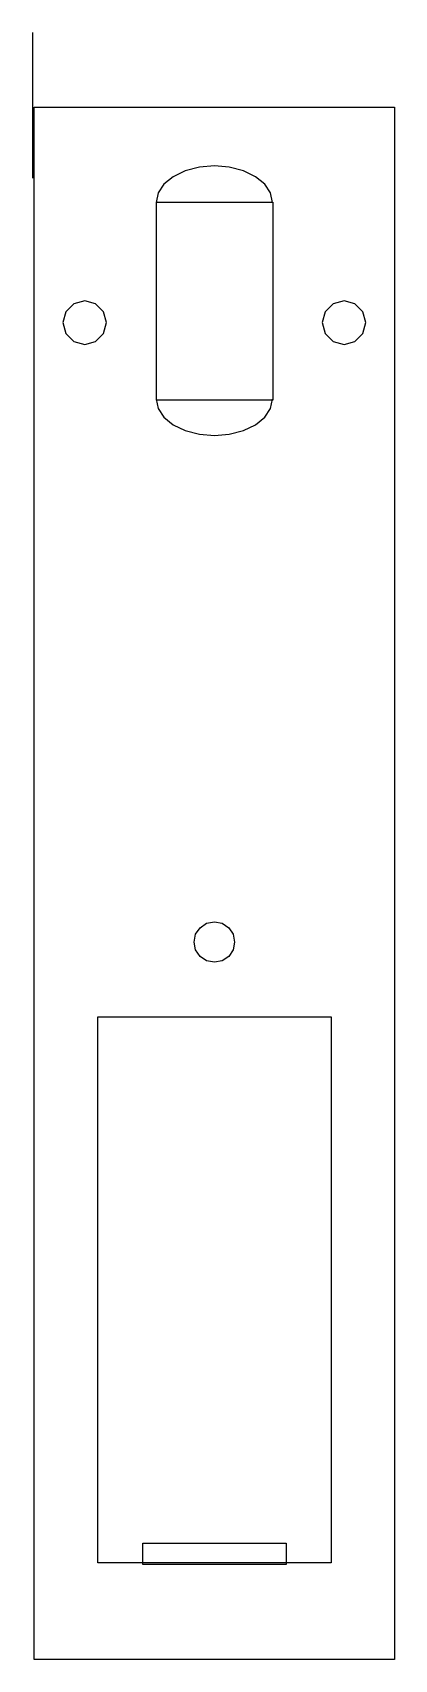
# Model space of a CAD drawing. Extents: x -1 to 25, y 8 to 298.
# Drawn here: x 0 to 24.9, y 8.2 to 120 of the extents above.
import ezdxf

# ---------------------------------------------------------------- set-up
doc = ezdxf.new("R2010")
doc.units = 0

msp = doc.modelspace()

# ---------------------------------------------------------------- linework, layer by layer
at = {"layer": 'Layer 1'}
for p, q in [((0, 120), (0, 110)), ((0.1205, 114.879), (24.8795, 114.879)), ((0.1205, 8.19972), (0.1205, 114.879)), ((24.8795, 114.879), (24.8795, 8.19972)), ((11.4731, 110.745), (10.5, 110.494)), ((12.5, 110.829), (11.4731, 110.746)), ((13.5269, 110.745), (12.5, 110.829)), ((14.5, 110.494), (13.5269, 110.745)), ((9.03588, 109.579), (8.63845, 108.981)), ((9.66538, 110.093), (9.03588, 109.579)), ((10.5, 110.494), (9.66538, 110.093)), ((15.3346, 110.093), (14.5, 110.494)), ((15.9641, 109.579), (15.3346, 110.093)), ((16.3615, 108.981), (15.964, 109.579)), ((8.63845, 108.981), (8.49999, 108.329)), ((16.5, 108.329), (16.3615, 108.982)), ((8.51607, 108.349), (16.51, 108.349)), ((8.51607, 94.7324), (8.51607, 108.349)), ((16.51, 108.349), (16.51, 94.7324)), ((2.28793, 100.814), (2.08697, 100.064)), ((2.83696, 101.363), (2.28793, 100.814)), ((3.58698, 101.564), (2.83696, 101.363)), ((4.33697, 101.363), (3.58698, 101.564)), ((4.886, 100.814), (4.33697, 101.363)), ((5.08695, 100.064), (4.886, 100.814)), ((20.1139, 100.814), (19.913, 100.064)), ((20.663, 101.363), (20.1139, 100.814)), ((21.413, 101.564), (20.663, 101.363)), ((22.163, 101.363), (21.413, 101.564)), ((22.712, 100.814), (22.163, 101.363)), ((22.913, 100.064), (22.712, 100.814)), ((2.08697, 100.064), (2.28793, 99.3144)), ((4.886, 99.3144), (5.08695, 100.064)), ((5.08695, 100.064), (5.08695, 100.064)), ((19.913, 100.064), (20.1139, 99.3144)), ((22.712, 99.3144), (22.913, 100.064)), ((22.913, 100.064), (22.913, 100.064)), ((2.28793, 99.3144), (2.83696, 98.7654)), ((2.83696, 98.7654), (3.58698, 98.5646)), ((3.58698, 98.5646), (4.33697, 98.7654)), ((4.33697, 98.7654), (4.886, 99.3144)), ((20.1139, 99.3144), (20.663, 98.7654)), ((20.663, 98.7654), (21.413, 98.5646)), ((21.413, 98.5646), (22.163, 98.7654)), ((22.163, 98.7654), (22.712, 99.3144)), ((8.49997, 94.8149), (8.63845, 94.1627)), ((16.51, 94.7324), (8.51607, 94.7324)), ((8.63845, 94.1627), (9.03588, 93.565)), ((15.9641, 93.565), (16.3615, 94.1627)), ((16.3615, 94.1627), (16.5, 94.8149)), ((9.03588, 93.565), (9.66538, 93.051)), ((9.66538, 93.051), (10.5, 92.6498)), ((14.5, 92.6498), (15.3346, 93.051)), ((15.3346, 93.051), (15.9641, 93.565)), ((10.5, 92.6498), (11.4731, 92.3988)), ((11.4731, 92.3988), (12.5, 92.3149)), ((12.5, 92.3149), (13.5269, 92.3988)), ((13.5269, 92.3988), (14.5, 92.6498)), ((11.2119, 58.0337), (11.5141, 58.4861)), ((11.5141, 58.4861), (11.9665, 58.7883)), ((11.9665, 58.7883), (12.5, 58.8943)), ((12.5, 58.8943), (13.0335, 58.7883)), ((13.0335, 58.7883), (13.4858, 58.4861)), ((13.4858, 58.4861), (13.7881, 58.0337)), ((11.1058, 57.5003), (11.2119, 58.0337)), ((11.2119, 56.9666), (11.1058, 57.5003)), ((11.1058, 57.5003), (11.1058, 57.5003)), ((13.7881, 58.0337), (13.8942, 57.5003)), ((13.8942, 57.5003), (13.7881, 56.9666)), ((11.5141, 56.5144), (11.2119, 56.9666)), ((11.9665, 56.212), (11.5141, 56.5144)), ((12.5, 56.1059), (11.9665, 56.212)), ((13.0335, 56.212), (12.5, 56.1059)), ((13.4858, 56.5144), (13.0335, 56.212)), ((13.7881, 56.9666), (13.4858, 56.5144)), ((4.47831, 52.3573), (20.5216, 52.3573)), ((4.47831, 14.8328), (4.47831, 52.3573)), ((20.5216, 52.3573), (20.5216, 14.8328)), ((7.57184, 16.1822), (17.4281, 16.1822)), ((7.57184, 14.727), (7.57184, 16.1822)), ((17.4281, 16.1822), (17.4281, 14.727)), ((20.5216, 14.8328), (4.47831, 14.8328)), ((17.4281, 14.727), (7.57184, 14.727)), ((24.8795, 8.19972), (0.1205, 8.19972))]:
    msp.add_line(p, q, dxfattribs=at)

doc.saveas('drawing.dxf')
